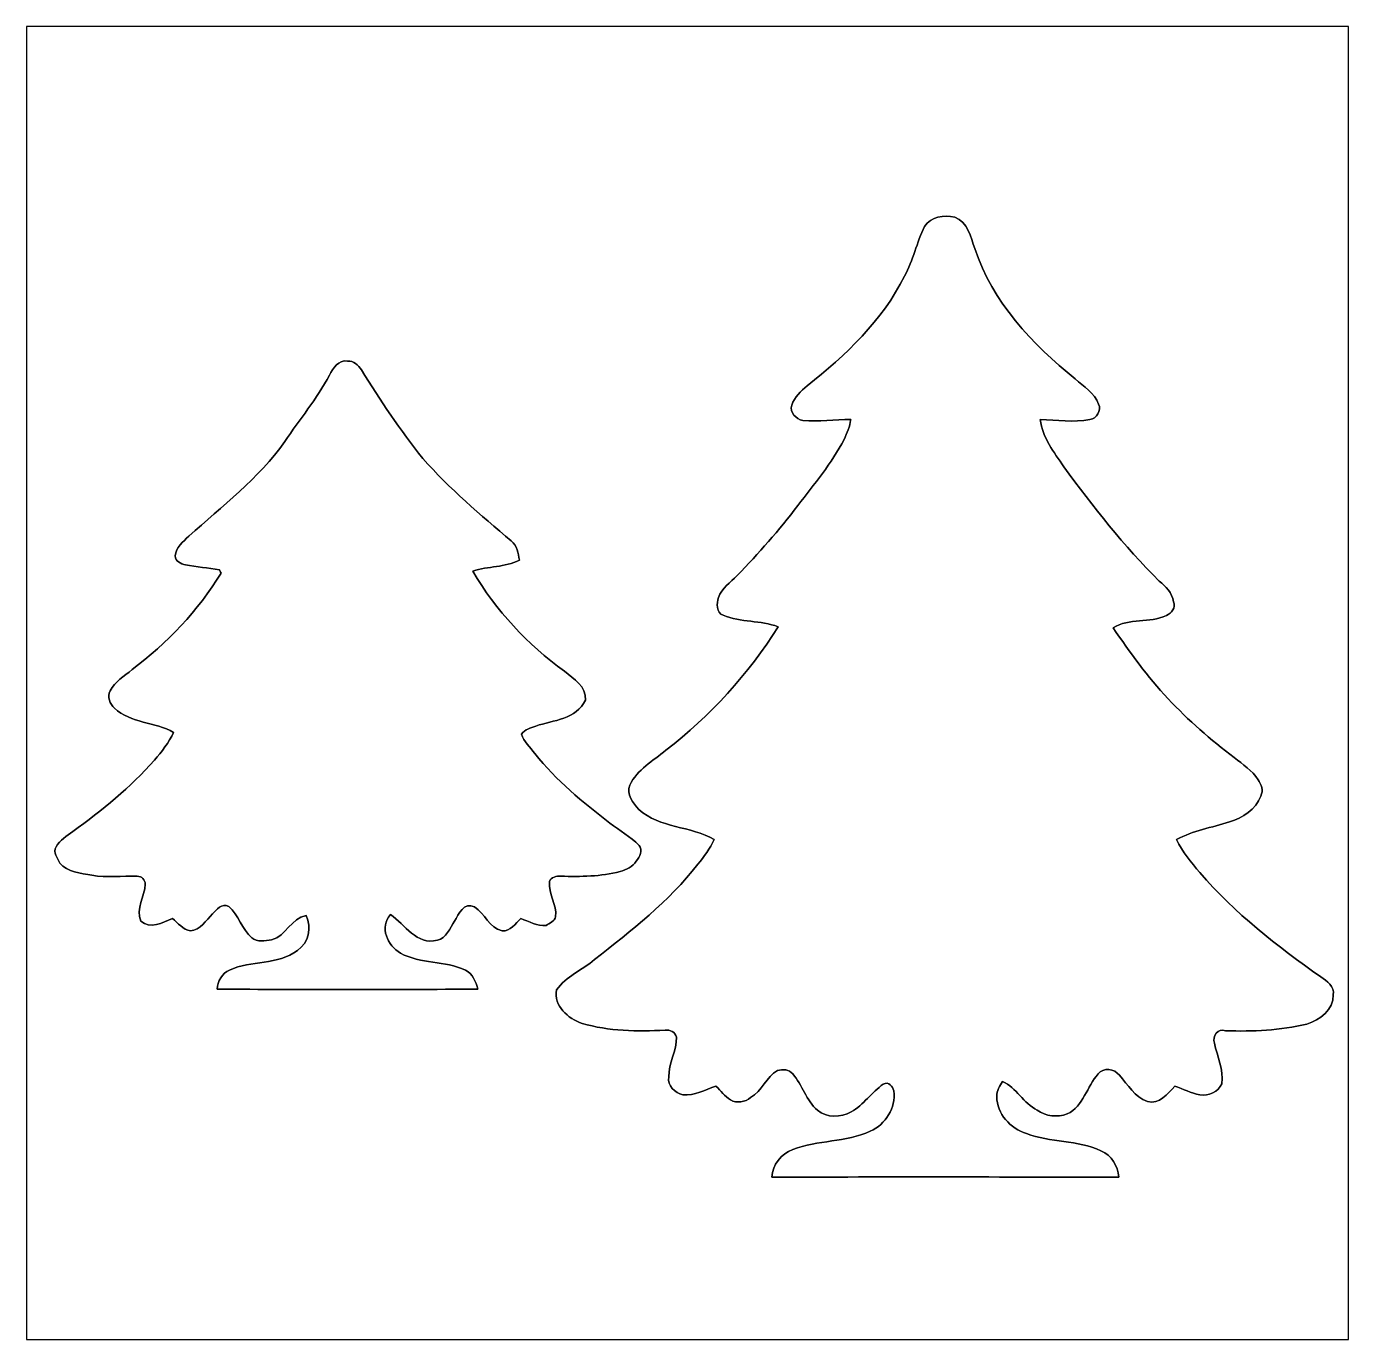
# Model space of a CAD drawing. Header units: centimetres. Extents: x -16.8 to 16.8, y -16.7 to 16.7.
import ezdxf

# ---------------------------------------------------------------- set-up
doc = ezdxf.new("R2010")
doc.units = ezdxf.units.CM
doc.header["$MEASUREMENT"] = 0
doc.layers.add('Layer 1', color=7, linetype='Continuous')

msp = doc.modelspace()

# ---------------------------------------------------------------- linework, layer by layer
at = {"layer": 'Layer 1', "color": 7}
for points, knots in [([(-16.77458, 16.66875), (-16.77458, 16.66875), (16.77458, 16.66875), (16.77458, 16.66875), (16.77458, 16.66875), (16.77458, 16.66875), (16.77458, -16.66875), (16.77458, -16.66875), (16.77458, -16.66875), (16.77458, -16.66875), (-16.77458, -16.66875), (-16.77458, -16.66875), (-16.77458, -16.66875), (-16.77458, -16.66875), (-16.77458, 16.66875), (-16.77458, 16.66875), (-16.77458, 16.66875), (-16.77458, 16.66875), (-16.77458, 16.66875), (-16.77458, 16.66875)], [0, 0, 0, 0, 0.16666667, 0.16666667, 0.16666667, 0.16666667, 0.33333333, 0.33333333, 0.33333333, 0.33333333, 0.5, 0.5, 0.5, 0.5, 0.66666667, 0.66666667, 0.66666667, 0.66666667, 1, 1, 1, 1]), ([(6.01592, 11.59016), (5.81554, 11.18341), (5.72629, 10.73079), (5.50686, 10.3318), (5.50686, 10.3318), (4.95194, 9.20115), (4.01038, 8.31885), (3.03671, 7.54697), (3.03671, 7.54697), (2.87902, 7.40869), (2.70933, 7.25699), (2.64513, 7.05167), (2.64513, 7.05167), (2.58092, 6.87211), (2.75625, 6.69572), (2.92417, 6.66609), (2.92417, 6.66609), (3.32952, 6.63293), (3.73521, 6.69325), (4.14126, 6.68549), (4.14126, 6.68549), (4.11762, 6.50981), (4.05165, 6.3433), (3.97545, 6.18419), (3.97545, 6.18419), (3.6516, 5.57953), (3.21769, 5.04437), (2.8, 4.50321), (2.8, 4.50321), (2.32339, 3.8802), (1.80411, 3.29071), (1.25801, 2.72838), (1.25801, 2.72838), (1.09326, 2.55376), (0.87418, 2.40806), (0.78564, 2.17487), (0.78564, 2.17487), (0.73307, 2.01859), (0.72813, 1.78858), (0.90805, 1.71803), (0.90805, 1.71803), (1.35184, 1.53141), (1.85314, 1.59632), (2.30223, 1.42734), (2.30223, 1.42734), (1.54728, 0.22331), (0.57468, -0.83855), (-0.54928, -1.7078), (-0.54928, -1.7078), (-0.87418, -1.98014), (-1.27917, -2.19251), (-1.46262, -2.59574), (-1.46262, -2.59574), (-1.56104, -2.82363), (-1.38113, -3.05294), (-1.23437, -3.20957), (-1.23437, -3.20957), (-0.70168, -3.68759), (0.07444, -3.62938), (0.67804, -3.97334), (0.67804, -3.97334), (0.56797, -4.20017), (0.42051, -4.4069), (0.26282, -4.60234), (0.26282, -4.60234), (-0.47554, -5.54426), (-1.42452, -6.28826), (-2.36044, -7.02239), (-2.36044, -7.02239), (-2.67159, -7.28733), (-3.08398, -7.44996), (-3.32317, -7.78969), (-3.32317, -7.78969), (-3.40148, -8.1915), (-3.0293, -8.52876), (-2.67688, -8.64059), (-2.67688, -8.64059), (-1.99461, -8.84026), (-1.27388, -8.85613), (-0.56868, -8.81239), (-0.56868, -8.81239), (-0.44521, -8.79722), (-0.30586, -8.86072), (-0.27728, -8.99089), (-0.27728, -8.99089), (-0.26811, -9.33979), (-0.48648, -9.65024), (-0.47202, -10.0009), (-0.47202, -10.0009), (-0.51894, -10.22491), (-0.31679, -10.4073), (-0.11959, -10.45527), (-0.11959, -10.45527), (0.18133, -10.4842), (0.44873, -10.32757), (0.72284, -10.23232), (0.72284, -10.23232), (0.83961, -10.35473), (0.9458, -10.49373), (1.09291, -10.58263), (1.09291, -10.58263), (1.24989, -10.67682), (1.46438, -10.6426), (1.60232, -10.52618), (1.60232, -10.52618), (1.8923, -10.35967), (1.99566, -10.00054), (2.28671, -9.83615), (2.28671, -9.83615), (2.41547, -9.80158), (2.58374, -9.80722), (2.67053, -9.92364), (2.67053, -9.92364), (2.90971, -10.21045), (3.01484, -10.59462), (3.29777, -10.84862), (3.29777, -10.84862), (3.53448, -11.04794), (3.89043, -11.02395), (4.15255, -10.8899), (4.15255, -10.8899), (4.46793, -10.70645), (4.67572, -10.39601), (4.96464, -10.18117), (4.96464, -10.18117), (5.10646, -10.11096), (5.20735, -10.24467), (5.23557, -10.35791), (5.23557, -10.35791), (5.29202, -10.78336), (5.02744, -11.20951), (4.63832, -11.37461), (4.63832, -11.37461), (4.01849, -11.66566), (3.30623, -11.59969), (2.67229, -11.8431), (2.67229, -11.8431), (2.38054, -11.95987), (2.15053, -12.22587), (2.14348, -12.54936), (2.14348, -12.54936), (5.07577, -12.53243), (8.00982, -12.54231), (10.94176, -12.54654), (10.94176, -12.54654), (10.93011, -12.25867), (10.75972, -11.99374), (10.49055, -11.87591), (10.49055, -11.87591), (9.89436, -11.59792), (9.20926, -11.66989), (8.60002, -11.436), (8.60002, -11.436), (8.19432, -11.31076), (7.84542, -10.93717), (7.84931, -10.4969), (7.84931, -10.4969), (7.83837, -10.35015), (7.92127, -10.23126), (7.99289, -10.11449), (7.99289, -10.11449), (8.34849, -10.27748), (8.52558, -10.66694), (8.87377, -10.84545), (8.87377, -10.84545), (9.08967, -11.00455), (9.38777, -11.0296), (9.63718, -10.94176), (9.63718, -10.94176), (10.04605, -10.73467), (10.13813, -10.24784), (10.41753, -9.92364), (10.41753, -9.92364), (10.547, -9.75536), (10.84227, -9.78888), (10.95798, -9.96033), (10.95798, -9.96033), (11.17459, -10.19881), (11.35345, -10.50678), (11.66989, -10.62637), (11.66989, -10.62637), (11.98316, -10.70857), (12.17577, -10.42317), (12.36733, -10.23338), (12.36733, -10.23338), (12.579, -10.30534), (12.77937, -10.41753), (13.00233, -10.45316), (13.00233, -10.45316), (13.21329, -10.49161), (13.47717, -10.3826), (13.55937, -10.17341), (13.55937, -10.17341), (13.61193, -9.81393), (13.43907, -9.48267), (13.37275, -9.13977), (13.37275, -9.13977), (13.30149, -8.96761), (13.46623, -8.76053), (13.65391, -8.82826), (13.65391, -8.82826), (14.345, -8.85331), (15.04103, -8.81592), (15.7159, -8.65893), (15.7159, -8.65893), (16.04433, -8.56192), (16.3957, -8.29381), (16.38582, -7.91986), (16.38582, -7.91986), (16.42639, -7.69761), (16.22002, -7.56814), (16.07009, -7.46019), (16.07009, -7.46019), (14.96201, -6.68655), (13.8871, -5.84129), (13.00127, -4.81436), (13.00127, -4.81436), (12.77832, -4.55577), (12.56312, -4.28484), (12.41178, -3.97722), (12.41178, -3.97722), (12.82594, -3.73697), (13.30431, -3.67348), (13.75269, -3.52637), (13.75269, -3.52637), (14.08747, -3.423), (14.42685, -3.21769), (14.54891, -2.8702), (14.54891, -2.8702), (14.61876, -2.73262), (14.55949, -2.57281), (14.47871, -2.45463), (14.47871, -2.45463), (14.32595, -2.22074), (14.091, -2.06304), (13.87581, -1.89336), (13.87581, -1.89336), (13.27467, -1.44357), (12.70988, -0.94509), (12.19376, -0.4004), (12.19376, -0.4004), (11.67306, 0.15487), (11.23068, 0.77682), (10.79853, 1.40159), (10.79853, 1.40159), (11.20634, 1.65735), (11.7288, 1.50636), (12.15214, 1.71344), (12.15214, 1.71344), (12.28443, 1.76636), (12.40261, 1.91664), (12.32852, 2.06481), (12.32852, 2.06481), (12.3063, 2.29235), (12.13132, 2.44757), (11.97222, 2.58868), (11.97222, 2.58868), (11.07369, 3.47663), (10.29123, 4.47322), (9.54722, 5.49099), (9.54722, 5.49099), (9.30346, 5.85893), (9.00112, 6.23076), (8.95244, 6.6862), (8.95244, 6.6862), (9.37189, 6.67985), (9.79629, 6.60823), (10.21292, 6.68584), (10.21292, 6.68584), (10.38542, 6.71124), (10.50361, 6.91797), (10.43305, 7.07813), (10.43305, 7.07813), (10.32651, 7.36071), (10.05134, 7.52722), (9.83721, 7.72125), (9.83721, 7.72125), (8.74642, 8.59719), (7.73571, 9.67564), (7.29192, 11.0296), (7.29192, 11.0296), (7.17903, 11.32205), (7.11764, 11.7027), (6.77968, 11.82229), (6.77968, 11.82229), (6.50981, 11.88473), (6.1722, 11.85086), (6.01592, 11.59016), (6.01592, 11.59016), (6.01592, 11.59016), (6.01592, 11.59016), (6.01592, 11.59016)], [0, 0, 0, 0, 0.01351351, 0.01351351, 0.01351351, 0.01351351, 0.02702703, 0.02702703, 0.02702703, 0.02702703, 0.04054054, 0.04054054, 0.04054054, 0.04054054, 0.05405405, 0.05405405, 0.05405405, 0.05405405, 0.06756757, 0.06756757, 0.06756757, 0.06756757, 0.08108108, 0.08108108, 0.08108108, 0.08108108, 0.09459459, 0.09459459, 0.09459459, 0.09459459, 0.10810811, 0.10810811, 0.10810811, 0.10810811, 0.12162162, 0.12162162, 0.12162162, 0.12162162, 0.13513514, 0.13513514, 0.13513514, 0.13513514, 0.14864865, 0.14864865, 0.14864865, 0.14864865, 0.16216216, 0.16216216, 0.16216216, 0.16216216, 0.17567568, 0.17567568, 0.17567568, 0.17567568, 0.18918919, 0.18918919, 0.18918919, 0.18918919, 0.2027027, 0.2027027, 0.2027027, 0.2027027, 0.21621622, 0.21621622, 0.21621622, 0.21621622, 0.22972973, 0.22972973, 0.22972973, 0.22972973, 0.24324324, 0.24324324, 0.24324324, 0.24324324, 0.25675676, 0.25675676, 0.25675676, 0.25675676, 0.27027027, 0.27027027, 0.27027027, 0.27027027, 0.28378378, 0.28378378, 0.28378378, 0.28378378, 0.2972973, 0.2972973, 0.2972973, 0.2972973, 0.31081081, 0.31081081, 0.31081081, 0.31081081, 0.32432432, 0.32432432, 0.32432432, 0.32432432, 0.33783784, 0.33783784, 0.33783784, 0.33783784, 0.35135135, 0.35135135, 0.35135135, 0.35135135, 0.36486486, 0.36486486, 0.36486486, 0.36486486, 0.37837838, 0.37837838, 0.37837838, 0.37837838, 0.39189189, 0.39189189, 0.39189189, 0.39189189, 0.40540541, 0.40540541, 0.40540541, 0.40540541, 0.41891892, 0.41891892, 0.41891892, 0.41891892, 0.43243243, 0.43243243, 0.43243243, 0.43243243, 0.44594595, 0.44594595, 0.44594595, 0.44594595, 0.45945946, 0.45945946, 0.45945946, 0.45945946, 0.47297297, 0.47297297, 0.47297297, 0.47297297, 0.48648649, 0.48648649, 0.48648649, 0.48648649, 0.5, 0.5, 0.5, 0.5, 0.51351351, 0.51351351, 0.51351351, 0.51351351, 0.52702703, 0.52702703, 0.52702703, 0.52702703, 0.54054054, 0.54054054, 0.54054054, 0.54054054, 0.55405405, 0.55405405, 0.55405405, 0.55405405, 0.56756757, 0.56756757, 0.56756757, 0.56756757, 0.58108108, 0.58108108, 0.58108108, 0.58108108, 0.59459459, 0.59459459, 0.59459459, 0.59459459, 0.60810811, 0.60810811, 0.60810811, 0.60810811, 0.62162162, 0.62162162, 0.62162162, 0.62162162, 0.63513514, 0.63513514, 0.63513514, 0.63513514, 0.64864865, 0.64864865, 0.64864865, 0.64864865, 0.66216216, 0.66216216, 0.66216216, 0.66216216, 0.67567568, 0.67567568, 0.67567568, 0.67567568, 0.68918919, 0.68918919, 0.68918919, 0.68918919, 0.7027027, 0.7027027, 0.7027027, 0.7027027, 0.71621622, 0.71621622, 0.71621622, 0.71621622, 0.72972973, 0.72972973, 0.72972973, 0.72972973, 0.74324324, 0.74324324, 0.74324324, 0.74324324, 0.75675676, 0.75675676, 0.75675676, 0.75675676, 0.77027027, 0.77027027, 0.77027027, 0.77027027, 0.78378378, 0.78378378, 0.78378378, 0.78378378, 0.7972973, 0.7972973, 0.7972973, 0.7972973, 0.81081081, 0.81081081, 0.81081081, 0.81081081, 0.82432432, 0.82432432, 0.82432432, 0.82432432, 0.83783784, 0.83783784, 0.83783784, 0.83783784, 0.85135135, 0.85135135, 0.85135135, 0.85135135, 0.86486486, 0.86486486, 0.86486486, 0.86486486, 0.87837838, 0.87837838, 0.87837838, 0.87837838, 0.89189189, 0.89189189, 0.89189189, 0.89189189, 0.90540541, 0.90540541, 0.90540541, 0.90540541, 0.91891892, 0.91891892, 0.91891892, 0.91891892, 0.93243243, 0.93243243, 0.93243243, 0.93243243, 0.94594595, 0.94594595, 0.94594595, 0.94594595, 0.95945946, 0.95945946, 0.95945946, 0.95945946, 0.97297297, 0.97297297, 0.97297297, 0.97297297, 1, 1, 1, 1]), ([(-9.08438, 7.81438), (-9.40647, 7.21501), (-9.84074, 6.68937), (-10.22068, 6.1281), (-10.22068, 6.1281), (-10.88637, 5.19254), (-11.80359, 4.48416), (-12.65555, 3.72992), (-12.65555, 3.72992), (-12.79454, 3.5874), (-12.98963, 3.44452), (-12.9981, 3.22721), (-12.9981, 3.22721), (-12.9988, 3.0921), (-12.85416, 3.02472), (-12.74128, 2.99861), (-12.74128, 2.99861), (-12.45588, 2.9464), (-12.16554, 2.92382), (-11.87979, 2.87267), (-11.87979, 2.87267), (-11.86921, 2.85221), (-11.84804, 2.81164), (-11.83746, 2.79118), (-11.83746, 2.79118), (-12.41707, 1.83198), (-13.20412, 1.01212), (-14.09594, 0.33867), (-14.09594, 0.33867), (-14.29279, 0.17357), (-14.53233, 0.03634), (-14.65368, -0.19861), (-14.65368, -0.19861), (-14.73447, -0.34996), (-14.65439, -0.53164), (-14.54079, -0.64206), (-14.54079, -0.64206), (-14.12311, -1.02447), (-13.51562, -0.98354), (-13.03973, -1.25554), (-13.03973, -1.25554), (-13.16002, -1.51624), (-13.34206, -1.74272), (-13.52726, -1.95968), (-13.52726, -1.95968), (-14.13757, -2.64795), (-14.85371, -3.23286), (-15.59878, -3.76837), (-15.59878, -3.76837), (-15.75082, -3.88444), (-15.92756, -3.98851), (-16.0214, -4.16278), (-16.0214, -4.16278), (-16.10783, -4.29824), (-15.98542, -4.44959), (-15.93109, -4.57235), (-15.93109, -4.57235), (-15.7226, -4.80201), (-15.39875, -4.83164), (-15.11194, -4.88209), (-15.11194, -4.88209), (-14.73165, -4.95053), (-14.345, -4.89444), (-13.96224, -4.90679), (-13.96224, -4.90679), (-13.85323, -4.9089), (-13.75763, -4.99533), (-13.75974, -5.10752), (-13.75974, -5.10752), (-13.77209, -5.42184), (-14.00281, -5.72911), (-13.87581, -6.04379), (-13.87581, -6.04379), (-13.63557, -6.2611), (-13.31877, -6.08401), (-13.07077, -5.97747), (-13.07077, -5.97747), (-12.92613, -6.09141), (-12.80195, -6.26251), (-12.61181, -6.29461), (-12.61181, -6.29461), (-12.36627, -6.26816), (-12.21317, -6.02509), (-12.05689, -5.86281), (-12.05689, -5.86281), (-11.94188, -5.75486), (-11.82652, -5.58236), (-11.63955, -5.67302), (-11.63955, -5.67302), (-11.38061, -5.88398), (-11.31358, -6.25546), (-11.055, -6.46818), (-11.055, -6.46818), (-10.91706, -6.59377), (-10.7188, -6.5405), (-10.55335, -6.52145), (-10.55335, -6.52145), (-10.18223, -6.42973), (-10.06334, -5.96547), (-9.67458, -5.90479), (-9.67458, -5.90479), (-9.531, -6.20713), (-9.61002, -6.60188), (-9.89718, -6.78886), (-9.89718, -6.78886), (-10.3953, -7.16739), (-11.07475, -7.03545), (-11.62226, -7.28804), (-11.62226, -7.28804), (-11.8177, -7.36741), (-11.91824, -7.57484), (-11.93412, -7.77557), (-11.93412, -7.77557), (-9.7282, -7.7791), (-7.52228, -7.78475), (-5.31636, -7.77275), (-5.31636, -7.77275), (-5.38092, -7.59037), (-5.44019, -7.37799), (-5.63351, -7.29298), (-5.63351, -7.29298), (-6.15386, -7.04215), (-6.77404, -7.14022), (-7.28204, -6.85659), (-7.28204, -6.85659), (-7.61224, -6.67702), (-7.82496, -6.18807), (-7.53639, -5.88116), (-7.53639, -5.88116), (-7.16209, -6.13198), (-6.87776, -6.66468), (-6.34683, -6.53027), (-6.34683, -6.53027), (-6.11293, -6.48899), (-6.03638, -6.21877), (-5.9122, -6.04802), (-5.9122, -6.04802), (-5.7979, -5.86811), (-5.68254, -5.55237), (-5.40314, -5.68431), (-5.40314, -5.68431), (-5.14491, -5.85541), (-5.03238, -6.217), (-4.705, -6.29214), (-4.705, -6.29214), (-4.49651, -6.30696), (-4.36668, -6.1027), (-4.23051, -5.98099), (-4.23051, -5.98099), (-4.02061, -6.05614), (-3.8167, -6.17079), (-3.58563, -6.15703), (-3.58563, -6.15703), (-3.50379, -6.09177), (-3.36868, -6.05049), (-3.34539, -5.93408), (-3.34539, -5.93408), (-3.31399, -5.62222), (-3.53554, -5.35058), (-3.50203, -5.03943), (-3.50203, -5.03943), (-3.46287, -4.92372), (-3.32423, -4.90114), (-3.21804, -4.90361), (-3.21804, -4.90361), (-2.7118, -4.92054), (-2.19886, -4.91067), (-1.70462, -4.7879), (-1.70462, -4.7879), (-1.54693, -4.74274), (-1.39383, -4.66161), (-1.29893, -4.52332), (-1.29893, -4.52332), (-1.21391, -4.41678), (-1.13136, -4.24603), (-1.23014, -4.12256), (-1.23014, -4.12256), (-1.44498, -3.89678), (-1.72261, -3.74474), (-1.96885, -3.55706), (-1.96885, -3.55706), (-2.65924, -3.03354), (-3.33058, -2.47156), (-3.87562, -1.79317), (-3.87562, -1.79317), (-3.9938, -1.6323), (-4.15466, -1.48943), (-4.21605, -1.29505), (-4.21605, -1.29505), (-4.12574, -1.18216), (-3.98145, -1.13736), (-3.84986, -1.09255), (-3.84986, -1.09255), (-3.40254, -0.94298), (-2.82116, -0.9271), (-2.59045, -0.43498), (-2.59045, -0.43498), (-2.55764, -0.08608), (-2.89137, 0.10548), (-3.12244, 0.29916), (-3.12244, 0.29916), (-4.05448, 0.98249), (-4.86939, 1.83903), (-5.44795, 2.84127), (-5.44795, 2.84127), (-5.06307, 2.97109), (-4.63162, 2.93053), (-4.26579, 3.11891), (-4.26579, 3.11891), (-4.29719, 3.29071), (-4.32259, 3.49074), (-4.47111, 3.6068), (-4.47111, 3.6068), (-5.25216, 4.26826), (-6.03779, 4.93219), (-6.71618, 5.70195), (-6.71618, 5.70195), (-7.28768, 6.41491), (-7.80027, 7.17444), (-8.27617, 7.95373), (-8.27617, 7.95373), (-8.35766, 8.06521), (-8.47125, 8.19221), (-8.62401, 8.17033), (-8.62401, 8.17033), (-8.8646, 8.21478), (-8.99125, 7.98724), (-9.08438, 7.81438)], [0, 0, 0, 0, 0.01724138, 0.01724138, 0.01724138, 0.01724138, 0.03448276, 0.03448276, 0.03448276, 0.03448276, 0.05172414, 0.05172414, 0.05172414, 0.05172414, 0.06896552, 0.06896552, 0.06896552, 0.06896552, 0.0862069, 0.0862069, 0.0862069, 0.0862069, 0.10344828, 0.10344828, 0.10344828, 0.10344828, 0.12068966, 0.12068966, 0.12068966, 0.12068966, 0.13793103, 0.13793103, 0.13793103, 0.13793103, 0.15517241, 0.15517241, 0.15517241, 0.15517241, 0.17241379, 0.17241379, 0.17241379, 0.17241379, 0.18965517, 0.18965517, 0.18965517, 0.18965517, 0.20689655, 0.20689655, 0.20689655, 0.20689655, 0.22413793, 0.22413793, 0.22413793, 0.22413793, 0.24137931, 0.24137931, 0.24137931, 0.24137931, 0.25862069, 0.25862069, 0.25862069, 0.25862069, 0.27586207, 0.27586207, 0.27586207, 0.27586207, 0.29310345, 0.29310345, 0.29310345, 0.29310345, 0.31034483, 0.31034483, 0.31034483, 0.31034483, 0.32758621, 0.32758621, 0.32758621, 0.32758621, 0.34482759, 0.34482759, 0.34482759, 0.34482759, 0.36206897, 0.36206897, 0.36206897, 0.36206897, 0.37931034, 0.37931034, 0.37931034, 0.37931034, 0.39655172, 0.39655172, 0.39655172, 0.39655172, 0.4137931, 0.4137931, 0.4137931, 0.4137931, 0.43103448, 0.43103448, 0.43103448, 0.43103448, 0.44827586, 0.44827586, 0.44827586, 0.44827586, 0.46551724, 0.46551724, 0.46551724, 0.46551724, 0.48275862, 0.48275862, 0.48275862, 0.48275862, 0.5, 0.5, 0.5, 0.5, 0.51724138, 0.51724138, 0.51724138, 0.51724138, 0.53448276, 0.53448276, 0.53448276, 0.53448276, 0.55172414, 0.55172414, 0.55172414, 0.55172414, 0.56896552, 0.56896552, 0.56896552, 0.56896552, 0.5862069, 0.5862069, 0.5862069, 0.5862069, 0.60344828, 0.60344828, 0.60344828, 0.60344828, 0.62068966, 0.62068966, 0.62068966, 0.62068966, 0.63793103, 0.63793103, 0.63793103, 0.63793103, 0.65517241, 0.65517241, 0.65517241, 0.65517241, 0.67241379, 0.67241379, 0.67241379, 0.67241379, 0.68965517, 0.68965517, 0.68965517, 0.68965517, 0.70689655, 0.70689655, 0.70689655, 0.70689655, 0.72413793, 0.72413793, 0.72413793, 0.72413793, 0.74137931, 0.74137931, 0.74137931, 0.74137931, 0.75862069, 0.75862069, 0.75862069, 0.75862069, 0.77586207, 0.77586207, 0.77586207, 0.77586207, 0.79310345, 0.79310345, 0.79310345, 0.79310345, 0.81034483, 0.81034483, 0.81034483, 0.81034483, 0.82758621, 0.82758621, 0.82758621, 0.82758621, 0.84482759, 0.84482759, 0.84482759, 0.84482759, 0.86206897, 0.86206897, 0.86206897, 0.86206897, 0.87931034, 0.87931034, 0.87931034, 0.87931034, 0.89655172, 0.89655172, 0.89655172, 0.89655172, 0.9137931, 0.9137931, 0.9137931, 0.9137931, 0.93103448, 0.93103448, 0.93103448, 0.93103448, 0.94827586, 0.94827586, 0.94827586, 0.94827586, 0.96551724, 0.96551724, 0.96551724, 0.96551724, 1, 1, 1, 1])]:
    msp.add_open_spline(points, degree=3, knots=knots, dxfattribs=at)
at = {"layer": 'Layer 1', "color": 253}
for points, knots in [([(6.01592, 11.59016), (6.1722, 11.85086), (6.50981, 11.88473), (6.77968, 11.82229), (6.77968, 11.82229), (7.11764, 11.7027), (7.17903, 11.32205), (7.29192, 11.0296), (7.29192, 11.0296), (7.73571, 9.67564), (8.74642, 8.59719), (9.83721, 7.72125), (9.83721, 7.72125), (10.05134, 7.52722), (10.32651, 7.36071), (10.43305, 7.07813), (10.43305, 7.07813), (10.50361, 6.91797), (10.38542, 6.71124), (10.21292, 6.68584), (10.21292, 6.68584), (9.79629, 6.60823), (9.37189, 6.67985), (8.95244, 6.6862), (8.95244, 6.6862), (9.00112, 6.23076), (9.30346, 5.85893), (9.54722, 5.49099), (9.54722, 5.49099), (10.29123, 4.47322), (11.07369, 3.47663), (11.97222, 2.58868), (11.97222, 2.58868), (12.13132, 2.44757), (12.3063, 2.29235), (12.32852, 2.06481), (12.32852, 2.06481), (12.40261, 1.91664), (12.28443, 1.76636), (12.15214, 1.71344), (12.15214, 1.71344), (11.7288, 1.50636), (11.20634, 1.65735), (10.79853, 1.40159), (10.79853, 1.40159), (11.23068, 0.77682), (11.67306, 0.15487), (12.19376, -0.4004), (12.19376, -0.4004), (12.70988, -0.94509), (13.27467, -1.44357), (13.87581, -1.89336), (13.87581, -1.89336), (14.091, -2.06304), (14.32595, -2.22074), (14.47871, -2.45463), (14.47871, -2.45463), (14.55949, -2.57281), (14.61876, -2.73262), (14.54891, -2.8702), (14.54891, -2.8702), (14.42685, -3.21769), (14.08747, -3.423), (13.75269, -3.52637), (13.75269, -3.52637), (13.30431, -3.67348), (12.82594, -3.73697), (12.41178, -3.97722), (12.41178, -3.97722), (12.56312, -4.28484), (12.77832, -4.55577), (13.00127, -4.81436), (13.00127, -4.81436), (13.8871, -5.84129), (14.96201, -6.68655), (16.07009, -7.46019), (16.07009, -7.46019), (16.22002, -7.56814), (16.42639, -7.69761), (16.38582, -7.91986), (16.38582, -7.91986), (16.3957, -8.29381), (16.04433, -8.56192), (15.7159, -8.65893), (15.7159, -8.65893), (15.04103, -8.81592), (14.345, -8.85331), (13.65391, -8.82826), (13.65391, -8.82826), (13.46623, -8.76053), (13.30149, -8.96761), (13.37275, -9.13977), (13.37275, -9.13977), (13.43907, -9.48267), (13.61193, -9.81393), (13.55937, -10.17341), (13.55937, -10.17341), (13.47717, -10.3826), (13.21329, -10.49161), (13.00233, -10.45316), (13.00233, -10.45316), (12.77937, -10.41753), (12.579, -10.30534), (12.36733, -10.23338), (12.36733, -10.23338), (12.17577, -10.42317), (11.98316, -10.70857), (11.66989, -10.62637), (11.66989, -10.62637), (11.35345, -10.50678), (11.17459, -10.19881), (10.95798, -9.96033), (10.95798, -9.96033), (10.84227, -9.78888), (10.547, -9.75536), (10.41753, -9.92364), (10.41753, -9.92364), (10.13813, -10.24784), (10.04605, -10.73467), (9.63718, -10.94176), (9.63718, -10.94176), (9.38777, -11.0296), (9.08967, -11.00455), (8.87377, -10.84545), (8.87377, -10.84545), (8.52558, -10.66694), (8.34849, -10.27748), (7.99289, -10.11449), (7.99289, -10.11449), (7.92127, -10.23126), (7.83837, -10.35015), (7.84931, -10.4969), (7.84931, -10.4969), (7.84542, -10.93717), (8.19432, -11.31076), (8.60002, -11.436), (8.60002, -11.436), (9.20926, -11.66989), (9.89436, -11.59792), (10.49055, -11.87591), (10.49055, -11.87591), (10.75972, -11.99374), (10.93011, -12.25867), (10.94176, -12.54654), (10.94176, -12.54654), (8.00982, -12.54231), (5.07577, -12.53243), (2.14348, -12.54936), (2.14348, -12.54936), (2.15053, -12.22587), (2.38054, -11.95987), (2.67229, -11.8431), (2.67229, -11.8431), (3.30623, -11.59969), (4.01849, -11.66566), (4.63832, -11.37461), (4.63832, -11.37461), (5.02744, -11.20951), (5.29202, -10.78336), (5.23557, -10.35791), (5.23557, -10.35791), (5.20735, -10.24467), (5.10646, -10.11096), (4.96464, -10.18117), (4.96464, -10.18117), (4.67572, -10.39601), (4.46793, -10.70645), (4.15255, -10.8899), (4.15255, -10.8899), (3.89043, -11.02395), (3.53448, -11.04794), (3.29777, -10.84862), (3.29777, -10.84862), (3.01484, -10.59462), (2.90971, -10.21045), (2.67053, -9.92364), (2.67053, -9.92364), (2.58374, -9.80722), (2.41547, -9.80158), (2.28671, -9.83615), (2.28671, -9.83615), (1.99566, -10.00054), (1.8923, -10.35967), (1.60232, -10.52618), (1.60232, -10.52618), (1.46438, -10.6426), (1.24989, -10.67682), (1.09291, -10.58263), (1.09291, -10.58263), (0.9458, -10.49373), (0.83961, -10.35473), (0.72284, -10.23232), (0.72284, -10.23232), (0.44873, -10.32757), (0.18133, -10.4842), (-0.11959, -10.45527), (-0.11959, -10.45527), (-0.31679, -10.4073), (-0.51894, -10.22491), (-0.47202, -10.0009), (-0.47202, -10.0009), (-0.48648, -9.65024), (-0.26811, -9.33979), (-0.27728, -8.99089), (-0.27728, -8.99089), (-0.30586, -8.86072), (-0.44521, -8.79722), (-0.56868, -8.81239), (-0.56868, -8.81239), (-1.27388, -8.85613), (-1.99461, -8.84026), (-2.67688, -8.64059), (-2.67688, -8.64059), (-3.0293, -8.52876), (-3.40148, -8.1915), (-3.32317, -7.78969), (-3.32317, -7.78969), (-3.08398, -7.44996), (-2.67159, -7.28733), (-2.36044, -7.02239), (-2.36044, -7.02239), (-1.42452, -6.28826), (-0.47554, -5.54426), (0.26282, -4.60234), (0.26282, -4.60234), (0.42051, -4.4069), (0.56797, -4.20017), (0.67804, -3.97334), (0.67804, -3.97334), (0.07444, -3.62938), (-0.70168, -3.68759), (-1.23437, -3.20957), (-1.23437, -3.20957), (-1.38113, -3.05294), (-1.56104, -2.82363), (-1.46262, -2.59574), (-1.46262, -2.59574), (-1.27917, -2.19251), (-0.87418, -1.98014), (-0.54928, -1.7078), (-0.54928, -1.7078), (0.57468, -0.83855), (1.54728, 0.22331), (2.30223, 1.42734), (2.30223, 1.42734), (1.85314, 1.59632), (1.35184, 1.53141), (0.90805, 1.71803), (0.90805, 1.71803), (0.72813, 1.78858), (0.73307, 2.01859), (0.78564, 2.17487), (0.78564, 2.17487), (0.87418, 2.40806), (1.09326, 2.55376), (1.25801, 2.72838), (1.25801, 2.72838), (1.80411, 3.29071), (2.32339, 3.8802), (2.8, 4.50321), (2.8, 4.50321), (3.21769, 5.04437), (3.6516, 5.57953), (3.97545, 6.18419), (3.97545, 6.18419), (4.05165, 6.3433), (4.11762, 6.50981), (4.14126, 6.68549), (4.14126, 6.68549), (3.73521, 6.69325), (3.32952, 6.63293), (2.92417, 6.66609), (2.92417, 6.66609), (2.75625, 6.69572), (2.58092, 6.87211), (2.64513, 7.05167), (2.64513, 7.05167), (2.70933, 7.25699), (2.87902, 7.40869), (3.03671, 7.54697), (3.03671, 7.54697), (4.01038, 8.31885), (4.95194, 9.20115), (5.50686, 10.3318), (5.50686, 10.3318), (5.72629, 10.73079), (5.81554, 11.18341), (6.01592, 11.59016)], [0, 0, 0, 0, 0.01369863, 0.01369863, 0.01369863, 0.01369863, 0.02739726, 0.02739726, 0.02739726, 0.02739726, 0.04109589, 0.04109589, 0.04109589, 0.04109589, 0.05479452, 0.05479452, 0.05479452, 0.05479452, 0.06849315, 0.06849315, 0.06849315, 0.06849315, 0.08219178, 0.08219178, 0.08219178, 0.08219178, 0.09589041, 0.09589041, 0.09589041, 0.09589041, 0.10958904, 0.10958904, 0.10958904, 0.10958904, 0.12328767, 0.12328767, 0.12328767, 0.12328767, 0.1369863, 0.1369863, 0.1369863, 0.1369863, 0.15068493, 0.15068493, 0.15068493, 0.15068493, 0.16438356, 0.16438356, 0.16438356, 0.16438356, 0.17808219, 0.17808219, 0.17808219, 0.17808219, 0.19178082, 0.19178082, 0.19178082, 0.19178082, 0.20547945, 0.20547945, 0.20547945, 0.20547945, 0.21917808, 0.21917808, 0.21917808, 0.21917808, 0.23287671, 0.23287671, 0.23287671, 0.23287671, 0.24657534, 0.24657534, 0.24657534, 0.24657534, 0.26027397, 0.26027397, 0.26027397, 0.26027397, 0.2739726, 0.2739726, 0.2739726, 0.2739726, 0.28767123, 0.28767123, 0.28767123, 0.28767123, 0.30136986, 0.30136986, 0.30136986, 0.30136986, 0.31506849, 0.31506849, 0.31506849, 0.31506849, 0.32876712, 0.32876712, 0.32876712, 0.32876712, 0.34246575, 0.34246575, 0.34246575, 0.34246575, 0.35616438, 0.35616438, 0.35616438, 0.35616438, 0.36986301, 0.36986301, 0.36986301, 0.36986301, 0.38356164, 0.38356164, 0.38356164, 0.38356164, 0.39726027, 0.39726027, 0.39726027, 0.39726027, 0.4109589, 0.4109589, 0.4109589, 0.4109589, 0.42465753, 0.42465753, 0.42465753, 0.42465753, 0.43835616, 0.43835616, 0.43835616, 0.43835616, 0.45205479, 0.45205479, 0.45205479, 0.45205479, 0.46575342, 0.46575342, 0.46575342, 0.46575342, 0.47945205, 0.47945205, 0.47945205, 0.47945205, 0.49315068, 0.49315068, 0.49315068, 0.49315068, 0.50684932, 0.50684932, 0.50684932, 0.50684932, 0.52054795, 0.52054795, 0.52054795, 0.52054795, 0.53424658, 0.53424658, 0.53424658, 0.53424658, 0.54794521, 0.54794521, 0.54794521, 0.54794521, 0.56164384, 0.56164384, 0.56164384, 0.56164384, 0.57534247, 0.57534247, 0.57534247, 0.57534247, 0.5890411, 0.5890411, 0.5890411, 0.5890411, 0.60273973, 0.60273973, 0.60273973, 0.60273973, 0.61643836, 0.61643836, 0.61643836, 0.61643836, 0.63013699, 0.63013699, 0.63013699, 0.63013699, 0.64383562, 0.64383562, 0.64383562, 0.64383562, 0.65753425, 0.65753425, 0.65753425, 0.65753425, 0.67123288, 0.67123288, 0.67123288, 0.67123288, 0.68493151, 0.68493151, 0.68493151, 0.68493151, 0.69863014, 0.69863014, 0.69863014, 0.69863014, 0.71232877, 0.71232877, 0.71232877, 0.71232877, 0.7260274, 0.7260274, 0.7260274, 0.7260274, 0.73972603, 0.73972603, 0.73972603, 0.73972603, 0.75342466, 0.75342466, 0.75342466, 0.75342466, 0.76712329, 0.76712329, 0.76712329, 0.76712329, 0.78082192, 0.78082192, 0.78082192, 0.78082192, 0.79452055, 0.79452055, 0.79452055, 0.79452055, 0.80821918, 0.80821918, 0.80821918, 0.80821918, 0.82191781, 0.82191781, 0.82191781, 0.82191781, 0.83561644, 0.83561644, 0.83561644, 0.83561644, 0.84931507, 0.84931507, 0.84931507, 0.84931507, 0.8630137, 0.8630137, 0.8630137, 0.8630137, 0.87671233, 0.87671233, 0.87671233, 0.87671233, 0.89041096, 0.89041096, 0.89041096, 0.89041096, 0.90410959, 0.90410959, 0.90410959, 0.90410959, 0.91780822, 0.91780822, 0.91780822, 0.91780822, 0.93150685, 0.93150685, 0.93150685, 0.93150685, 0.94520548, 0.94520548, 0.94520548, 0.94520548, 0.95890411, 0.95890411, 0.95890411, 0.95890411, 0.97260274, 0.97260274, 0.97260274, 0.97260274, 1, 1, 1, 1]), ([(-9.08438, 7.81438), (-8.99125, 7.98724), (-8.8646, 8.21478), (-8.62401, 8.17033), (-8.62401, 8.17033), (-8.47125, 8.19221), (-8.35766, 8.06521), (-8.27617, 7.95373), (-8.27617, 7.95373), (-7.80027, 7.17444), (-7.28768, 6.41491), (-6.71618, 5.70195), (-6.71618, 5.70195), (-6.03779, 4.93219), (-5.25216, 4.26826), (-4.47111, 3.6068), (-4.47111, 3.6068), (-4.32259, 3.49074), (-4.29719, 3.29071), (-4.26579, 3.11891), (-4.26579, 3.11891), (-4.63162, 2.93053), (-5.06307, 2.97109), (-5.44795, 2.84127), (-5.44795, 2.84127), (-4.86939, 1.83903), (-4.05448, 0.98249), (-3.12244, 0.29916), (-3.12244, 0.29916), (-2.89137, 0.10548), (-2.55764, -0.08608), (-2.59045, -0.43498), (-2.59045, -0.43498), (-2.82116, -0.9271), (-3.40254, -0.94298), (-3.84986, -1.09255), (-3.84986, -1.09255), (-3.98145, -1.13736), (-4.12574, -1.18216), (-4.21605, -1.29505), (-4.21605, -1.29505), (-4.15466, -1.48943), (-3.9938, -1.6323), (-3.87562, -1.79317), (-3.87562, -1.79317), (-3.33058, -2.47156), (-2.65924, -3.03354), (-1.96885, -3.55706), (-1.96885, -3.55706), (-1.72261, -3.74474), (-1.44498, -3.89678), (-1.23014, -4.12256), (-1.23014, -4.12256), (-1.13136, -4.24603), (-1.21391, -4.41678), (-1.29893, -4.52332), (-1.29893, -4.52332), (-1.39383, -4.66161), (-1.54693, -4.74274), (-1.70462, -4.7879), (-1.70462, -4.7879), (-2.19886, -4.91067), (-2.7118, -4.92054), (-3.21804, -4.90361), (-3.21804, -4.90361), (-3.32423, -4.90114), (-3.46287, -4.92372), (-3.50203, -5.03943), (-3.50203, -5.03943), (-3.53554, -5.35058), (-3.31399, -5.62222), (-3.34539, -5.93408), (-3.34539, -5.93408), (-3.36868, -6.05049), (-3.50379, -6.09177), (-3.58563, -6.15703), (-3.58563, -6.15703), (-3.8167, -6.17079), (-4.02061, -6.05614), (-4.23051, -5.98099), (-4.23051, -5.98099), (-4.36668, -6.1027), (-4.49651, -6.30696), (-4.705, -6.29214), (-4.705, -6.29214), (-5.03238, -6.217), (-5.14491, -5.85541), (-5.40314, -5.68431), (-5.40314, -5.68431), (-5.68254, -5.55237), (-5.7979, -5.86811), (-5.9122, -6.04802), (-5.9122, -6.04802), (-6.03638, -6.21877), (-6.11293, -6.48899), (-6.34683, -6.53027), (-6.34683, -6.53027), (-6.87776, -6.66468), (-7.16209, -6.13198), (-7.53639, -5.88116), (-7.53639, -5.88116), (-7.82496, -6.18807), (-7.61224, -6.67702), (-7.28204, -6.85659), (-7.28204, -6.85659), (-6.77404, -7.14022), (-6.15386, -7.04215), (-5.63351, -7.29298), (-5.63351, -7.29298), (-5.44019, -7.37799), (-5.38092, -7.59037), (-5.31636, -7.77275), (-5.31636, -7.77275), (-7.52228, -7.78475), (-9.7282, -7.7791), (-11.93412, -7.77557), (-11.93412, -7.77557), (-11.91824, -7.57484), (-11.8177, -7.36741), (-11.62226, -7.28804), (-11.62226, -7.28804), (-11.07475, -7.03545), (-10.3953, -7.16739), (-9.89718, -6.78886), (-9.89718, -6.78886), (-9.61002, -6.60188), (-9.531, -6.20713), (-9.67458, -5.90479), (-9.67458, -5.90479), (-10.06334, -5.96547), (-10.18223, -6.42973), (-10.55335, -6.52145), (-10.55335, -6.52145), (-10.7188, -6.5405), (-10.91706, -6.59377), (-11.055, -6.46818), (-11.055, -6.46818), (-11.31358, -6.25546), (-11.38061, -5.88398), (-11.63955, -5.67302), (-11.63955, -5.67302), (-11.82652, -5.58236), (-11.94188, -5.75486), (-12.05689, -5.86281), (-12.05689, -5.86281), (-12.21317, -6.02509), (-12.36627, -6.26816), (-12.61181, -6.29461), (-12.61181, -6.29461), (-12.80195, -6.26251), (-12.92613, -6.09141), (-13.07077, -5.97747), (-13.07077, -5.97747), (-13.31877, -6.08401), (-13.63557, -6.2611), (-13.87581, -6.04379), (-13.87581, -6.04379), (-14.00281, -5.72911), (-13.77209, -5.42184), (-13.75974, -5.10752), (-13.75974, -5.10752), (-13.75763, -4.99533), (-13.85323, -4.9089), (-13.96224, -4.90679), (-13.96224, -4.90679), (-14.345, -4.89444), (-14.73165, -4.95053), (-15.11194, -4.88209), (-15.11194, -4.88209), (-15.39875, -4.83164), (-15.7226, -4.80201), (-15.93109, -4.57235), (-15.93109, -4.57235), (-15.98542, -4.44959), (-16.10783, -4.29824), (-16.0214, -4.16278), (-16.0214, -4.16278), (-15.92756, -3.98851), (-15.75082, -3.88444), (-15.59878, -3.76837), (-15.59878, -3.76837), (-14.85371, -3.23286), (-14.13757, -2.64795), (-13.52726, -1.95968), (-13.52726, -1.95968), (-13.34206, -1.74272), (-13.16002, -1.51624), (-13.03973, -1.25554), (-13.03973, -1.25554), (-13.51562, -0.98354), (-14.12311, -1.02447), (-14.54079, -0.64206), (-14.54079, -0.64206), (-14.65439, -0.53164), (-14.73447, -0.34996), (-14.65368, -0.19861), (-14.65368, -0.19861), (-14.53233, 0.03634), (-14.29279, 0.17357), (-14.09594, 0.33867), (-14.09594, 0.33867), (-13.20412, 1.01212), (-12.41707, 1.83198), (-11.83746, 2.79118), (-11.83746, 2.79118), (-11.84804, 2.81164), (-11.86921, 2.85221), (-11.87979, 2.87267), (-11.87979, 2.87267), (-12.16554, 2.92382), (-12.45588, 2.9464), (-12.74128, 2.99861), (-12.74128, 2.99861), (-12.85416, 3.02472), (-12.9988, 3.0921), (-12.9981, 3.22721), (-12.9981, 3.22721), (-12.98963, 3.44452), (-12.79454, 3.5874), (-12.65555, 3.72992), (-12.65555, 3.72992), (-11.80359, 4.48416), (-10.88637, 5.19254), (-10.22068, 6.1281), (-10.22068, 6.1281), (-9.84074, 6.68937), (-9.40647, 7.21501), (-9.08438, 7.81438)], [0, 0, 0, 0, 0.01724138, 0.01724138, 0.01724138, 0.01724138, 0.03448276, 0.03448276, 0.03448276, 0.03448276, 0.05172414, 0.05172414, 0.05172414, 0.05172414, 0.06896552, 0.06896552, 0.06896552, 0.06896552, 0.0862069, 0.0862069, 0.0862069, 0.0862069, 0.10344828, 0.10344828, 0.10344828, 0.10344828, 0.12068966, 0.12068966, 0.12068966, 0.12068966, 0.13793103, 0.13793103, 0.13793103, 0.13793103, 0.15517241, 0.15517241, 0.15517241, 0.15517241, 0.17241379, 0.17241379, 0.17241379, 0.17241379, 0.18965517, 0.18965517, 0.18965517, 0.18965517, 0.20689655, 0.20689655, 0.20689655, 0.20689655, 0.22413793, 0.22413793, 0.22413793, 0.22413793, 0.24137931, 0.24137931, 0.24137931, 0.24137931, 0.25862069, 0.25862069, 0.25862069, 0.25862069, 0.27586207, 0.27586207, 0.27586207, 0.27586207, 0.29310345, 0.29310345, 0.29310345, 0.29310345, 0.31034483, 0.31034483, 0.31034483, 0.31034483, 0.32758621, 0.32758621, 0.32758621, 0.32758621, 0.34482759, 0.34482759, 0.34482759, 0.34482759, 0.36206897, 0.36206897, 0.36206897, 0.36206897, 0.37931034, 0.37931034, 0.37931034, 0.37931034, 0.39655172, 0.39655172, 0.39655172, 0.39655172, 0.4137931, 0.4137931, 0.4137931, 0.4137931, 0.43103448, 0.43103448, 0.43103448, 0.43103448, 0.44827586, 0.44827586, 0.44827586, 0.44827586, 0.46551724, 0.46551724, 0.46551724, 0.46551724, 0.48275862, 0.48275862, 0.48275862, 0.48275862, 0.5, 0.5, 0.5, 0.5, 0.51724138, 0.51724138, 0.51724138, 0.51724138, 0.53448276, 0.53448276, 0.53448276, 0.53448276, 0.55172414, 0.55172414, 0.55172414, 0.55172414, 0.56896552, 0.56896552, 0.56896552, 0.56896552, 0.5862069, 0.5862069, 0.5862069, 0.5862069, 0.60344828, 0.60344828, 0.60344828, 0.60344828, 0.62068966, 0.62068966, 0.62068966, 0.62068966, 0.63793103, 0.63793103, 0.63793103, 0.63793103, 0.65517241, 0.65517241, 0.65517241, 0.65517241, 0.67241379, 0.67241379, 0.67241379, 0.67241379, 0.68965517, 0.68965517, 0.68965517, 0.68965517, 0.70689655, 0.70689655, 0.70689655, 0.70689655, 0.72413793, 0.72413793, 0.72413793, 0.72413793, 0.74137931, 0.74137931, 0.74137931, 0.74137931, 0.75862069, 0.75862069, 0.75862069, 0.75862069, 0.77586207, 0.77586207, 0.77586207, 0.77586207, 0.79310345, 0.79310345, 0.79310345, 0.79310345, 0.81034483, 0.81034483, 0.81034483, 0.81034483, 0.82758621, 0.82758621, 0.82758621, 0.82758621, 0.84482759, 0.84482759, 0.84482759, 0.84482759, 0.86206897, 0.86206897, 0.86206897, 0.86206897, 0.87931034, 0.87931034, 0.87931034, 0.87931034, 0.89655172, 0.89655172, 0.89655172, 0.89655172, 0.9137931, 0.9137931, 0.9137931, 0.9137931, 0.93103448, 0.93103448, 0.93103448, 0.93103448, 0.94827586, 0.94827586, 0.94827586, 0.94827586, 0.96551724, 0.96551724, 0.96551724, 0.96551724, 1, 1, 1, 1])]:
    msp.add_open_spline(points, degree=3, knots=knots, dxfattribs=at)

doc.saveas('drawing.dxf')
